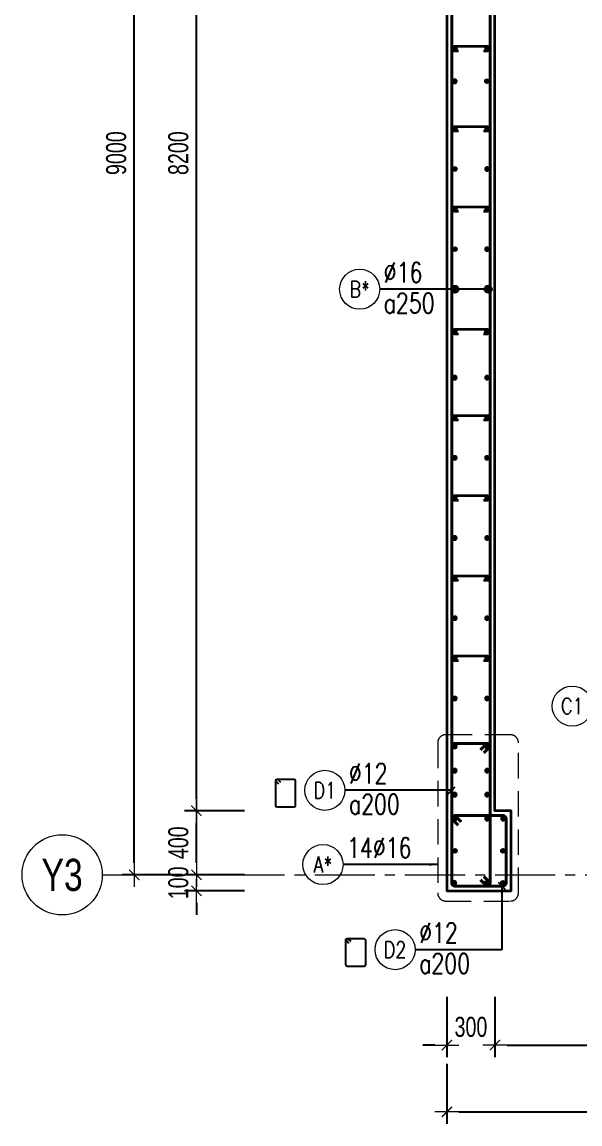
# Model space of a CAD drawing. Header units: millimetres. Extents: x 738475 to 1279438, y -34239 to 156422.
# Drawn here: x 1060104 to 1063583, y 9545 to 16416 of the extents above; entities that cross this region are included whole.
import ezdxf
from ezdxf.enums import TextEntityAlignment as Align

# ---------------------------------------------------------------- set-up
doc = ezdxf.new("R2010")
doc.units = ezdxf.units.MM
doc.header["$MEASUREMENT"] = 0
for name, pattern in [('HIDDEN2', [4.7625, 3.175, -1.5875]), ('HT_Dim Grid$0$CENTER2', [1.125, 0.75, -0.125, 0.125, -0.125]), ('HT_Grid$0$CENTER2', [1.125, 0.75, -0.125, 0.125, -0.125])]:
    doc.linetypes.add(name, pattern=pattern)
doc.layers.get('0').update_dxf_attribs({"lineweight": 20})
doc.layers.get('Defpoints').update_dxf_attribs({"color": 151, "lineweight": 9})
for name, color, linetype, lineweight in [('HT_Dim Grid$0$NDC_S_AXIS', 5, 'HT_Dim Grid$0$CENTER2', 13), ('HT_Dim Grid$0$NDC_S_SYMBOL', 1, 'Continuous', 15), ('HT_Dim Grid$0$NDC_S_TEXT SYMBOL', 7, 'Continuous', 20), ('HT_Grid$0$NDC_S_AXIS', 5, 'HT_Grid$0$CENTER2', 13), ('KC-LEADER', 153, 'Continuous', 18), ('KC-THEP', 6, 'Continuous', 40), ('NDC_S_DIM', 1, 'Continuous', 15), ('NDC_S_HIDDEN', 8, 'HIDDEN2', 13), ('NDC_S_LEADER', 1, 'Continuous', 15), ('NDC_S_REBAR', 4, 'Continuous', 35), ('NDC_S_STIRRUP', 4, 'Continuous', 40), ('NDC_S_VN TEXT', 7, 'Continuous', 20), ('NDC_S_WALL', 6, 'Continuous', 35)]:
    doc.layers.add(name, color=color, linetype=linetype, lineweight=lineweight)
doc.layers.add('Ligature', color=1, linetype='Continuous')
doc.styles.add('HT_Dim Grid$0$NDC_ANNO', font='', dxfattribs={"width": 0.8})
doc.styles.add('NDC_ARIAL', font='arial.ttf', dxfattribs={"width": 0.85})
doc.styles.add('NDC_DIM', font='', dxfattribs={"width": 0.75})
doc.styles.add('NDC_EN TXT', font='romans.shx', dxfattribs={"width": 0.8})
doc.styles.get('HT_Dim Grid$0$NDC_ANNO').set_extended_font_data('Dotum')
doc.styles.get('NDC_DIM').set_extended_font_data('Dotum')
doc.dimstyles.new('NDC_1-50', dxfattribs={"dimscale": 50, "dimtxt": 2.5, "dimasz": 1, "dimexe": 1.5, "dimexo": 0, "dimgap": 0.8, "dimtad": 1, "dimdec": 0, "dimdsep": 46, "dimtxsty": 'NDC_ARIAL', "dimblk": 'DIMMARK', "dimcen": 49999.938995, "dimdle": 1.5, "dimclrd": 1, "dimclre": 1, "dimclrt": 3, "dimadec": 0, "dimazin": 0, "dimtfac": 1, "dimtdec": 0, "dimtix": 1, "dimtmove": 2, "dimatfit": 3, "dimfxl": 1, "dimarcsym": 0})
doc.dimstyles.new('NDC_dim_30', dxfattribs={"dimscale": 30, "dimtxt": 2.5, "dimasz": 1.5, "dimexe": 1.5, "dimexo": 2.5, "dimgap": 1, "dimtad": 1, "dimdec": 0, "dimzin": 0, "dimdsep": 46, "dimtxsty": 'NDC_DIM', "dimblk": 'DIMMARK', "dimcen": 0.09, "dimdle": 1.2, "dimclrd": 1, "dimclre": 1, "dimclrt": 3, "dimadec": 0, "dimazin": 0, "dimtfac": 1, "dimtdec": 0, "dimtix": 1, "dimtofl": 0, "dimtmove": 0, "dimatfit": 3, "dimfxl": 6, "dimfxlon": 1, "dimtolj": 1, "dimtzin": 0, "dimarcsym": 0})
doc.dimstyles.new('NDC_dim_50', dxfattribs={"dimscale": 50, "dimtxt": 2.5, "dimasz": 1.5, "dimexe": 1.5, "dimexo": 2.5, "dimgap": 1, "dimtad": 1, "dimdec": 0, "dimzin": 0, "dimdsep": 46, "dimtxsty": 'NDC_DIM', "dimblk": 'DIMMARK', "dimcen": 0.09, "dimdle": 1.2, "dimclrd": 1, "dimclre": 1, "dimclrt": 3, "dimadec": 0, "dimazin": 0, "dimtfac": 1, "dimtdec": 0, "dimtix": 1, "dimtofl": 0, "dimtmove": 0, "dimatfit": 3, "dimfxl": 6, "dimfxlon": 1, "dimtolj": 1, "dimtzin": 0, "dimarcsym": 0})

# ---------------------------------------------------------------- blocks, each defined once
blk = doc.blocks.new('THEP')
at = {"layer": 'KC-LEADER', "color": 6}
blk.add_circle((0, 0), 14, dxfattribs=at)
at = {"layer": 'KC-THEP'}
for p, q in [((-14, 0), (14, 0)), ((9.9, 9.9), (-9.9, -9.9)), ((-9.9, 9.9), (9.9, -9.9)), ((0, 14), (0, -14))]:
    blk.add_line(p, q, dxfattribs=at)
blk = doc.blocks.new('DIMMARK')
at = {"layer": 'NDC_S_DIM', "color": 1}
blk.add_line((-1.5, 0), (1, 0), dxfattribs=at)
at = {"layer": 'NDC_S_DIM', "color": 2, "const_width": 0.1}
blk.add_lwpolyline([(-0.424, -0.424), (0.424, 0.424)], dxfattribs=at)
blk = doc.blocks.new('*U13')
blk.add_circle((-2.5, 0), 2.5)
at = {"layer": 'NDC_S_VN TEXT', "color": 3, "style": 'NDC_EN TXT', "width": 0.75}
blk.add_attdef('DK1', (0.5, 0.85), '', height=2.5, dxfattribs=at)
at = {"layer": 'NDC_S_VN TEXT', "color": 7, "style": 'NDC_EN TXT', "width": 0.8}
blk.add_attdef('SH2', text='', height=2, dxfattribs=at).set_placement((-2.5, 0), align=Align.MIDDLE)
blk = doc.blocks.new('*U11')
blk.add_circle((-2.5, 0), 2.5)
at = {"layer": 'NDC_S_VN TEXT', "color": 3, "style": 'NDC_EN TXT', "width": 0.75}
for tag, p in [('DK1', (0.5, 0.85)), ('KC1', (0.5, -2.97))]:
    blk.add_attdef(tag, p, '', height=2.5, dxfattribs=at)
at = {"layer": 'NDC_S_VN TEXT', "color": 7, "style": 'NDC_EN TXT', "width": 0.8}
blk.add_attdef('SH2', text='', height=2, dxfattribs=at).set_placement((-2.5, 0), align=Align.MIDDLE)
blk = doc.blocks.new('*U12')
blk.add_circle((-2.5, 0), 2.5)
at = {"layer": 'NDC_S_VN TEXT', "color": 3, "style": 'NDC_EN TXT', "width": 0.75}
for tag, p in [('DK1', (0.5, 0.85)), ('KC1', (0.5, -2.97))]:
    blk.add_attdef(tag, p, '', height=2.5, dxfattribs=at)
at = {"layer": 'NDC_S_VN TEXT', "color": 7, "style": 'NDC_EN TXT', "width": 0.8}
blk.add_attdef('SH2', text='', height=2, dxfattribs=at).set_placement((-2.5, 0), align=Align.MIDDLE)
blk = doc.blocks.new('*D920')
at = {"layer": 'Defpoints', "color": 0, "transparency": 16777216}
for p in [(1063053.3, 11919.4), (1062753.3, 11419.4), (1063053.3, 10037.2)]:
    blk.add_point(p, dxfattribs=at)
at = {"layer": 'NDC_S_DIM', "color": 1, "lineweight": -2, "transparency": 16777216}
for p, q in [((1062753.3, 10337.2), (1062753.3, 9962.2)), ((1063053.3, 10337.2), (1063053.3, 9962.2)), ((1062678.3, 10037.2), (1062603.3, 10037.2)), ((1063128.3, 10037.2), (1063203.3, 10037.2))]:
    blk.add_line(p, q, dxfattribs=at)
at = {"layer": 'NDC_S_DIM', "color": 1, "lineweight": -2, "transparency": 16777216, "xscale": 75, "yscale": 75, "zscale": 75}
blk.add_blockref('DIMMARK', (1062753.3, 10037.2), dxfattribs=at)
at = {"layer": 'NDC_S_DIM', "color": 1, "lineweight": -2, "transparency": 16777216, "xscale": 75, "yscale": 75, "zscale": 75, "rotation": 180}
blk.add_blockref('DIMMARK', (1063053.3, 10037.2), dxfattribs=at)
at = {"layer": 'NDC_S_DIM', "color": 3, "transparency": 16777216, "insert": (1062903.3, 10149.8), "char_height": 125, "attachment_point": 5, "style": 'NDC_DIM'}
blk.add_mtext('\\A1;300', dxfattribs=at)
blk = doc.blocks.new('*D921')
at = {"layer": 'Defpoints', "color": 0, "ltscale": 200, "transparency": 16777216}
for p in [(1063053.3, 11919.4), (1064503.3, 11919.4), (1064503.3, 10037.2)]:
    blk.add_point(p, dxfattribs=at)
at = {"layer": 'NDC_S_DIM', "color": 1, "lineweight": -2, "ltscale": 200, "transparency": 16777216}
for p, q in [((1063053.3, 10337.2), (1063053.3, 9962.2)), ((1064503.3, 10337.2), (1064503.3, 9962.2)), ((1063128.3, 10037.2), (1064428.3, 10037.2))]:
    blk.add_line(p, q, dxfattribs=at)
at = {"layer": 'NDC_S_DIM', "color": 1, "lineweight": -2, "ltscale": 200, "transparency": 16777216, "xscale": 75, "yscale": 75, "zscale": 75, "rotation": 180}
blk.add_blockref('DIMMARK', (1063053.3, 10037.2), dxfattribs=at)
at = {"layer": 'NDC_S_DIM', "color": 1, "lineweight": -2, "ltscale": 200, "transparency": 16777216, "xscale": 75, "yscale": 75, "zscale": 75}
blk.add_blockref('DIMMARK', (1064503.3, 10037.2), dxfattribs=at)
at = {"layer": 'NDC_S_DIM', "color": 3, "ltscale": 200, "transparency": 16777216, "insert": (1063778.3, 10149.8), "char_height": 125, "attachment_point": 5, "style": 'NDC_DIM'}
blk.add_mtext('\\A1;1450', dxfattribs=at)
blk = doc.blocks.new('*D925')
at = {"layer": 'Defpoints', "color": 0, "ltscale": 200, "transparency": 16777216}
for p in [(1062753.3, 11160), (1065753.3, 10877.6), (1065753.3, 9620)]:
    blk.add_point(p, dxfattribs=at)
at = {"layer": 'NDC_S_DIM', "color": 1, "lineweight": -2, "ltscale": 200, "transparency": 16777216}
for p, q in [((1062753.3, 9920), (1062753.3, 9545)), ((1065753.3, 9920), (1065753.3, 9545)), ((1062828.3, 9620), (1065678.3, 9620))]:
    blk.add_line(p, q, dxfattribs=at)
at = {"layer": 'NDC_S_DIM', "color": 1, "lineweight": -2, "ltscale": 200, "transparency": 16777216, "xscale": 75, "yscale": 75, "zscale": 75, "rotation": 180}
blk.add_blockref('DIMMARK', (1062753.3, 9620), dxfattribs=at)
at = {"layer": 'NDC_S_DIM', "color": 1, "lineweight": -2, "ltscale": 200, "transparency": 16777216, "xscale": 75, "yscale": 75, "zscale": 75}
blk.add_blockref('DIMMARK', (1065753.3, 9620), dxfattribs=at)
at = {"layer": 'NDC_S_DIM', "color": 3, "ltscale": 200, "transparency": 16777216, "insert": (1064253.3, 9732.6), "char_height": 125, "attachment_point": 5, "style": 'NDC_DIM'}
blk.add_mtext('\\A1;3000', dxfattribs=at)
blk = doc.blocks.new('*D938')
at = {"layer": 'Defpoints', "color": 0, "ltscale": 200, "transparency": 16777216}
for p in [(1061191.5, 11498.3), (1064061, 11498.3), (1064061, 11098.3)]:
    blk.add_point(p, dxfattribs=at)
at = {"layer": 'NDC_S_DIM', "color": 1, "lineweight": -2, "ltscale": 200, "transparency": 16777216}
for p, q in [((1061491.5, 11498.3), (1061116.5, 11498.3)), ((1061191.5, 11173.3), (1061191.5, 11423.3)), ((1061491.5, 11098.3), (1061116.5, 11098.3))]:
    blk.add_line(p, q, dxfattribs=at)
at = {"layer": 'NDC_S_DIM', "color": 1, "lineweight": -2, "ltscale": 200, "transparency": 16777216, "xscale": 75, "yscale": 75, "zscale": 75}
for p, rotation in [((1061191.5, 11498.3), 90), ((1061191.5, 11098.3), 270)]:
    blk.add_blockref('DIMMARK', p, dxfattribs=dict(at, rotation=rotation))
at = {"layer": 'NDC_S_DIM', "color": 3, "ltscale": 200, "transparency": 16777216, "insert": (1061079, 11298.3), "char_height": 125, "attachment_point": 5, "rotation": 90, "style": 'NDC_DIM'}
blk.add_mtext('\\A1;400', dxfattribs=at)
blk = doc.blocks.new('*D939')
at = {"layer": 'Defpoints', "color": 0, "ltscale": 200, "transparency": 16777216}
for p in [(1061191.5, 19698.3), (1062753.3, 19698.3), (1062753.3, 11498.3)]:
    blk.add_point(p, dxfattribs=at)
at = {"layer": 'NDC_S_DIM', "color": 1, "lineweight": -2, "ltscale": 200, "transparency": 16777216}
for p, q in [((1061491.5, 19698.3), (1061116.5, 19698.3)), ((1061191.5, 11573.3), (1061191.5, 19623.3)), ((1061491.5, 11498.3), (1061116.5, 11498.3))]:
    blk.add_line(p, q, dxfattribs=at)
at = {"layer": 'NDC_S_DIM', "color": 1, "lineweight": -2, "ltscale": 200, "transparency": 16777216, "xscale": 75, "yscale": 75, "zscale": 75}
for p, rotation in [((1061191.5, 19698.3), 90), ((1061191.5, 11498.3), 270)]:
    blk.add_blockref('DIMMARK', p, dxfattribs=dict(at, rotation=rotation))
at = {"layer": 'NDC_S_DIM', "color": 3, "ltscale": 200, "transparency": 16777216, "insert": (1061079, 15598.3), "char_height": 125, "attachment_point": 5, "rotation": 90, "style": 'NDC_DIM'}
blk.add_mtext('\\A1;8200', dxfattribs=at)
blk = doc.blocks.new('*D941')
at = {"layer": 'Defpoints', "color": 0, "ltscale": 200, "transparency": 16777216}
for p in [(1060804, 20098.3), (1062753.3, 20098.3), (1062753.3, 11098.3)]:
    blk.add_point(p, dxfattribs=at)
at = {"layer": 'NDC_S_DIM', "color": 1, "lineweight": -2, "ltscale": 200, "transparency": 16777216}
for p, q in [((1061104, 20098.3), (1060729, 20098.3)), ((1060804, 11173.3), (1060804, 20023.3)), ((1061104, 11098.3), (1060729, 11098.3))]:
    blk.add_line(p, q, dxfattribs=at)
at = {"layer": 'NDC_S_DIM', "color": 1, "lineweight": -2, "ltscale": 200, "transparency": 16777216, "xscale": 75, "yscale": 75, "zscale": 75}
for p, rotation in [((1060804, 20098.3), 90), ((1060804, 11098.3), 270)]:
    blk.add_blockref('DIMMARK', p, dxfattribs=dict(at, rotation=rotation))
at = {"layer": 'NDC_S_DIM', "color": 3, "ltscale": 200, "transparency": 16777216, "insert": (1060691.4, 15598.3), "char_height": 125, "attachment_point": 5, "rotation": 90, "style": 'NDC_DIM'}
blk.add_mtext('\\A1;9000', dxfattribs=at)
blk = doc.blocks.new('*U20')
at = {"layer": 'HT_Dim Grid$0$NDC_S_SYMBOL'}
blk.add_line((5, 0), (9, 0), dxfattribs=at)
blk.add_circle((0, 0), 5, dxfattribs=at)
at = {"layer": 'HT_Dim Grid$0$NDC_S_TEXT SYMBOL', "color": 7, "style": 'HT_Dim Grid$0$NDC_ANNO', "width": 0.8}
blk.add_attdef('GRID', text='', height=4, rotation=270, dxfattribs=at).set_placement((0, 0), align=Align.MIDDLE)
blk = doc.blocks.new('*D946')
at = {"layer": 'Defpoints', "color": 0, "ltscale": 200, "transparency": 16777216}
for p in [(1064061, 11098.3), (1061191.5, 10998.3), (1062753.3, 10998.3)]:
    blk.add_point(p, dxfattribs=at)
at = {"layer": 'NDC_S_DIM', "color": 1, "lineweight": -2, "ltscale": 200, "transparency": 16777216}
for p, q in [((1061191.5, 11173.3), (1061191.5, 11248.3)), ((1061491.5, 11098.3), (1061116.5, 11098.3)), ((1061491.5, 10998.3), (1061116.5, 10998.3)), ((1061191.5, 10923.3), (1061191.5, 10848.3))]:
    blk.add_line(p, q, dxfattribs=at)
at = {"layer": 'NDC_S_DIM', "color": 1, "lineweight": -2, "ltscale": 200, "transparency": 16777216, "xscale": 75, "yscale": 75, "zscale": 75}
for p, rotation in [((1061191.5, 11098.3), 270), ((1061191.5, 10998.3), 90)]:
    blk.add_blockref('DIMMARK', p, dxfattribs=dict(at, rotation=rotation))
at = {"layer": 'NDC_S_DIM', "color": 3, "ltscale": 200, "transparency": 16777216, "insert": (1061079, 11048.3), "char_height": 125, "attachment_point": 5, "rotation": 90, "style": 'NDC_DIM'}
blk.add_mtext('\\A1;100', dxfattribs=at)

msp = doc.modelspace()

# ---------------------------------------------------------------- linework, layer by layer
at = {"layer": 'HT_Grid$0$NDC_S_AXIS', "ltscale": 500}
msp.add_line((1060803.973, 11098.282), (1079616.991, 11098.282), dxfattribs=at)
at = {"layer": 'Ligature'}
for points in [[(1061704.487, 11664.322), (1061688.521, 11680.288, -0.66817864), (1061694.295, 11694.226), (1061798.924, 11694.226, -0.41421356), (1061807.089, 11686.061), (1061807.088, 11528.954, -0.41421356), (1061798.924, 11520.789), (1061694.295, 11520.789, -0.41421356), (1061686.13, 11528.954), (1061686.13, 11686.061, -0.66817864), (1061700.068, 11691.835), (1061716.034, 11675.869)], [(1062142.299, 10670.721), (1062126.334, 10686.686, -0.66817864), (1062132.107, 10700.625), (1062236.736, 10700.625, -0.41421356), (1062244.901, 10692.46), (1062244.901, 10535.352, -0.41421356), (1062236.736, 10527.187), (1062132.107, 10527.187, -0.41421356), (1062123.942, 10535.352), (1062123.942, 10692.46, -0.66817864), (1062137.88, 10698.233), (1062153.846, 10682.267)]]:
    msp.add_lwpolyline(points, format="xyb", dxfattribs=at)
at = {"layer": 'NDC_S_HIDDEN', "ltscale": 50}
msp.add_lwpolyline([(1062745.947, 10935.195), (1063149.583, 10935.195, 0.41421356), (1063199.583, 10985.195), (1063199.583, 11921.671, 0.41421356), (1063149.583, 11971.671), (1062745.947, 11971.671, 0.41421356), (1062695.947, 11921.671), (1062695.947, 10985.195, 0.41421356)], format="xyb", close=True, dxfattribs=at)
at = {"layer": 'NDC_S_REBAR'}
for points in [[(1062824.914, 16234.528), (1062799.914, 16234.528, -1), (1062799.914, 16264.528), (1063006.938, 16264.528, -1), (1063006.938, 16234.528), (1062981.938, 16234.528)], [(1062824.914, 15734.528), (1062799.914, 15734.528, -1), (1062799.914, 15764.528), (1063006.938, 15764.528, -1), (1063006.938, 15734.528), (1062981.938, 15734.528)], [(1062824.914, 15234.528), (1062799.914, 15234.528, -1), (1062799.914, 15264.528), (1063006.938, 15264.528, -1), (1063006.938, 15234.528), (1062981.938, 15234.528)], [(1062824.914, 14470.146), (1062799.914, 14470.146, -1), (1062799.914, 14500.146), (1063006.938, 14500.146, -1), (1063006.938, 14470.146), (1062981.938, 14470.146)], [(1062824.886, 13933.282), (1062799.886, 13933.282, -1), (1062799.886, 13963.282), (1063006.91, 13963.282, -1), (1063006.91, 13933.282), (1062981.91, 13933.282)], [(1062824.886, 13433.282), (1062799.886, 13433.282, -1), (1062799.886, 13463.282), (1063006.91, 13463.282, -1), (1063006.91, 13433.282), (1062981.91, 13433.282)], [(1062824.886, 12933.282), (1062799.886, 12933.282, -1), (1062799.886, 12963.282), (1063006.91, 12963.282, -1), (1063006.91, 12933.282), (1062981.91, 12933.282)], [(1062824.886, 12433.282), (1062799.886, 12433.282, -1), (1062799.886, 12463.282), (1063006.91, 12463.282, -1), (1063006.91, 12433.282), (1062981.91, 12433.282)]]:
    msp.add_lwpolyline(points, format="xyb", dxfattribs=at)
at = {"layer": 'NDC_S_STIRRUP'}
for points in [[(1062983.349, 11088.282), (1063023.349, 11048.282, -0.41421356), (1063003.349, 11028.282), (1062803.349, 11028.282, -0.41421356), (1062783.349, 11048.282), (1062783.349, 20148.282, -0.41421356), (1062803.349, 20168.282), (1063003.349, 20168.282, -0.41421356), (1063023.349, 20148.282), (1063023.349, 11048.282, -0.41421356), (1063003.349, 11028.282), (1062963.349, 11068.282)], [(1062983.459, 11858.282), (1063023.459, 11898.282, 0.41421356), (1063003.459, 11918.282), (1062803.459, 11918.282, 0.41421356), (1062783.459, 11898.282), (1062783.349, 11048.282, 0.41421356), (1062803.349, 11028.282), (1063003.349, 11028.282, 0.41421356), (1063023.349, 11048.282), (1063023.459, 11898.282, 0.41421356), (1063003.459, 11918.282), (1062963.459, 11878.282)], [(1062843.349, 11428.282), (1062803.349, 11468.282, 0.41421356), (1062783.349, 11448.282), (1062783.349, 11048.282, 0.41421356), (1062803.349, 11028.282), (1063103.349, 11028.282, 0.41421356), (1063123.349, 11048.282), (1063123.349, 11448.282, 0.41421356), (1063103.349, 11468.282), (1062803.349, 11468.282, 0.41421356), (1062783.349, 11448.282), (1062823.349, 11408.282)]]:
    msp.add_lwpolyline(points, format="xyb", dxfattribs=at)
at = {"layer": 'NDC_S_WALL'}
msp.add_lwpolyline([(1063153.349, 18398.282), (1063153.349, 18698.282), (1063053.349, 18698.282), (1063053.349, 20198.282), (1062753.349, 20198.282), (1062753.349, 10998.282), (1063153.349, 10998.282), (1063153.349, 11498.282), (1063053.349, 11498.282), (1063053.349, 18398.282), (1063153.349, 18398.282)], dxfattribs=at)

# ---------------------------------------------------------------- block references
at = {"layer": 'HT_Dim Grid$0$NDC_S_AXIS'}
ref = msp.add_blockref('*U20', (1060353.973, 11098.282), dxfattribs=dict(at, xscale=50, yscale=50, zscale=150))
ref.add_attrib('GRID', 'Y3', dxfattribs={"layer": 'HT_Dim Grid$0$NDC_S_TEXT SYMBOL', "color": 7, "height": 200, "style": 'HT_Dim Grid$0$NDC_ANNO', "width": 0.8}).set_placement((1060353.973, 11098.282), align=Align.MIDDLE)
at = {"layer": 'KC-THEP'}
for p, rotation in [((1062803.377, 16249.528), 189.6685644363809), ((1063003.349, 16046.735), 189.6685644363809), ((1062803.377, 15749.528), 189.6685644363809), ((1062803.377, 15499.528), 189.6685644363809), ((1062803.377, 15249.528), 189.6685644363809), ((1062803.377, 14999.528), 189.6685644363809), ((1062803.377, 14749.528), 189.6685644363809), ((1063003.349, 14485.446), 189.6685644363809), ((1062803.349, 11248.282), 9.668564436380946), ((1062803.349, 11248.282), 9.668564436380946), ((1063103.332, 11248.282), 9.668564436380946), ((1063103.332, 11248.282), 9.668564436380946), ((1063003.349, 11048.282), 189.6685644363809), ((1063003.349, 11048.282), 189.6685644363809), ((1063103.349, 11048.282), 189.6685644363809)]:
    msp.add_blockref('THEP', p, dxfattribs=dict(at, rotation=rotation))
at = {"layer": 'KC-THEP', "xscale": -1, "rotation": 350.3314355636191}
for p in [(1063003.349, 16249.829), (1062803.377, 16046.435), (1063003.349, 15749.829), (1063003.349, 15499.829), (1063003.349, 15249.829), (1063003.349, 14999.829), (1063003.349, 14749.829), (1062803.377, 14485.146), (1062803.349, 14198.282), (1063003.349, 14198.282), (1062803.349, 13948.282), (1063003.349, 13948.282), (1062803.349, 13698.282), (1063003.349, 13698.282), (1062803.349, 13448.282), (1063003.349, 13448.282), (1062803.349, 13198.282), (1063003.349, 13198.282), (1062803.349, 12948.282), (1063003.349, 12948.282), (1062803.349, 12698.282), (1063003.349, 12698.282), (1062803.349, 12448.282), (1063003.349, 12448.282), (1062803.349, 12198.282), (1063003.349, 12198.282), (1062803.349, 11898.282), (1063003.349, 11898.282), (1062803.349, 11748.282), (1063003.349, 11748.282), (1062803.349, 11598.282), (1063003.349, 11598.282), (1062803.349, 11448.282), (1062803.349, 11448.282), (1063003.349, 11448.282), (1063003.349, 11448.282), (1063103.349, 11448.282), (1062799.836, 11048.282), (1062799.836, 11048.282)]:
    msp.add_blockref('THEP', p, dxfattribs=at)
at = {"layer": 'NDC_S_VN TEXT', "xscale": 50, "yscale": 50, "zscale": 50}
for name, p, values in [('*U11', (1062334.43, 14749.528), {'SH2': 'B*', 'DK1': '%%C16', 'KC1': 'a250'}), ('*U12', (1063660.179, 12150.769), {'SH2': 'C1', 'DK1': '%%c8', 'KC1': 'a500x500'}), ('*U11', (1062117.412, 11625.323), {'SH2': 'D1', 'DK1': '%%C12', 'KC1': 'a200'}), ('*U13', (1062105.608, 11162.432), {'SH2': 'A*', 'DK1': '14%%C16'}), ('*U11', (1062555.224, 10631.722), {'SH2': 'D2', 'DK1': '%%C12', 'KC1': 'a200'})]:
    msp.add_blockref(name, p, dxfattribs=at).add_auto_attribs(values)

# ---------------------------------------------------------------- dimensions: what is measured, and where the dimension line sits
at = {"layer": 'NDC_S_DIM', "ltscale": 200}
for base, p1, p2, picture, middle in [((1060803.973, 20098.282), (1062753.349, 11098.282), (1062753.349, 20098.282), '*D941', (1060691.388, 15598.282)), ((1061191.543, 11498.282), (1064061.018, 11098.282), (1064061.018, 11498.282), '*D938', (1061078.959, 11298.282))]:
    dim = msp.add_linear_dim(base=base, p1=p1, p2=p2, angle=90, dimstyle='NDC_dim_50', dxfattribs=at)
    dim.commit()
    dim.dimension.update_dxf_attribs({"geometry": picture, "text_midpoint": middle})
for base, p1, p2, picture, middle in [((1061191.543, 19698.282), (1062753.349, 11498.282), (1062753.349, 19698.282), '*D939', (1061078.959, 15598.282)), ((1061191.543, 10998.282), (1064061.018, 11098.282), (1062753.349, 10998.282), '*D946', (1061078.959, 11048.282))]:
    dim = msp.add_linear_dim(base=base, p1=p1, p2=p2, angle=90, dimstyle='NDC_dim_50', override={"dimtmove": 1}, dxfattribs=at)
    dim.commit()
    dim.dimension.update_dxf_attribs({"geometry": picture, "text_midpoint": middle})
at = {"layer": 'NDC_S_DIM'}
dim = msp.add_linear_dim(base=(1063053.349, 10037.192), p1=(1062753.349, 11419.416), p2=(1063053.349, 11919.416), dimstyle='NDC_dim_50', dxfattribs=at)
dim.commit()
dim.dimension.update_dxf_attribs({"geometry": '*D920', "text_midpoint": (1062903.349, 10149.776)})
at = {"layer": 'NDC_S_DIM', "ltscale": 200}
for base, p1, p2, picture, middle in [((1064503.349, 10037.192), (1063053.349, 11919.416), (1064503.349, 11919.416), '*D921', (1063778.349, 10149.776)), ((1065753.349, 9620.046), (1062753.349, 11160.018), (1065753.349, 10877.621), '*D925', (1064253.349, 9732.631))]:
    dim = msp.add_linear_dim(base=base, p1=p1, p2=p2, dimstyle='NDC_dim_50', override={"dimtmove": 1}, dxfattribs=at)
    dim.commit()
    dim.dimension.update_dxf_attribs({"geometry": picture, "text_midpoint": middle})

# ---------------------------------------------------------------- leaders
at = {"layer": 'NDC_S_LEADER'}
for points, override in [([(1063010.401, 14749.528), (1062334.43, 14749.528)], {"dimtad": 0, "dimldrblk": 'Origin'}), ([(1062803.377, 14749.528), (1062334.43, 14749.528)], {"dimtad": 0, "dimldrblk": 'Origin'}), ([(1062783.349, 11625.323), (1062115.337, 11625.323)], {"dimtad": 0, "dimldrblk": 'Oblique'}), ([(1063096.815, 11028.282), (1063096.815, 10631.722), (1062555.224, 10631.722)], {"dimgap": 1, "dimtad": 0, "dimldrblk": 'Oblique'})]:
    msp.add_leader(points, dimstyle='NDC_dim_30', override=override, dxfattribs=at)
msp.add_leader([(1062693.736, 11162.432), (1062105.608, 11162.432)], dimstyle='NDC_1-50', dxfattribs=at)

doc.saveas('drawing.dxf')
